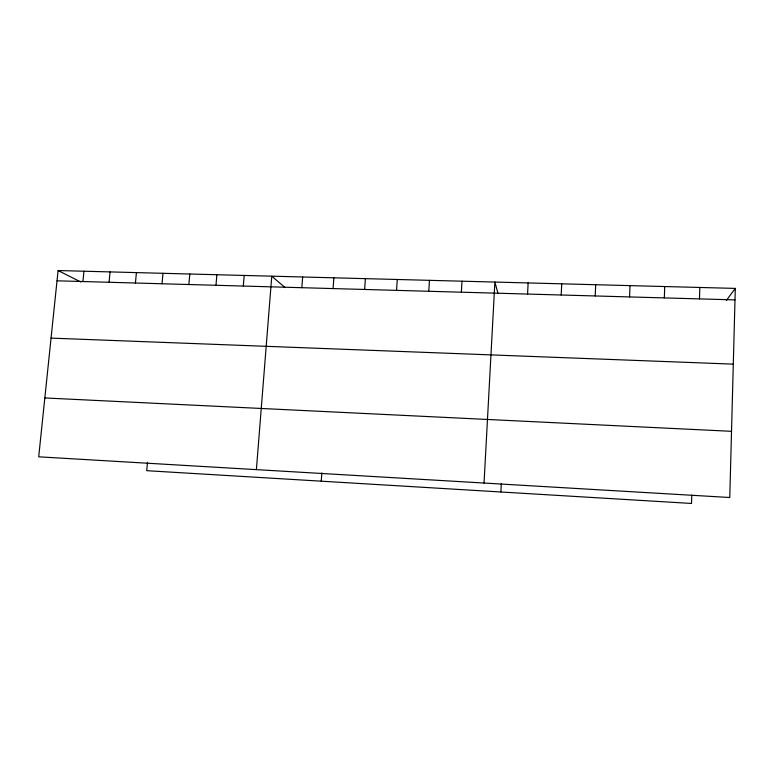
<?xml version="1.0" encoding="UTF-8"?>
<svg xmlns="http://www.w3.org/2000/svg" width="774" height="774" viewBox="0 0 774 774"><rect width="100%" height="100%" fill="white"/><g stroke="black" fill="none" stroke-linecap="round" stroke-linejoin="round"><path stroke-width="1.16" d="M735.3 288.402L729.776 497.508L38.7 456.815L58.089 270.542L735.3 288.402L726.409 300.389M691.792 495.099L691.53 503.458L146.721 470.679L147.495 462.272M699.473 298.899L699.822 287.464M664.334 297.903L664.731 286.544M629.581 296.926L630.017 285.625M595.216 295.958L595.69 284.726M561.208 295L561.721 283.826M527.568 294.052L528.129 282.936M500.865 491.983L501.3 483.692M484.04 483.044L494.886 282.065L498.03 293.617M461.362 292.195L462.001 281.194M428.786 291.276L429.454 280.343M396.549 290.366L397.256 279.491M364.651 289.466L365.396 278.65M333.081 288.576L333.865 277.818M321.239 481.176L321.829 472.933M301.841 287.696L302.663 276.995M256.387 469.634L271.771 276.183L285.113 287.609M243.326 286.051L244.197 275.457M215.975 285.277L216.884 274.731M188.875 284.522L189.814 274.015M162.027 283.758L162.985 273.309M135.421 283.013L136.408 272.612M109.047 282.268L110.063 271.916M82.915 281.533L83.96 271.229M57.024 280.807L735 299.896M51.055 338.112L733.297 364.138M44.824 397.952L731.527 431.321M58.089 270.542L80.835 282.007"/></g></svg>
